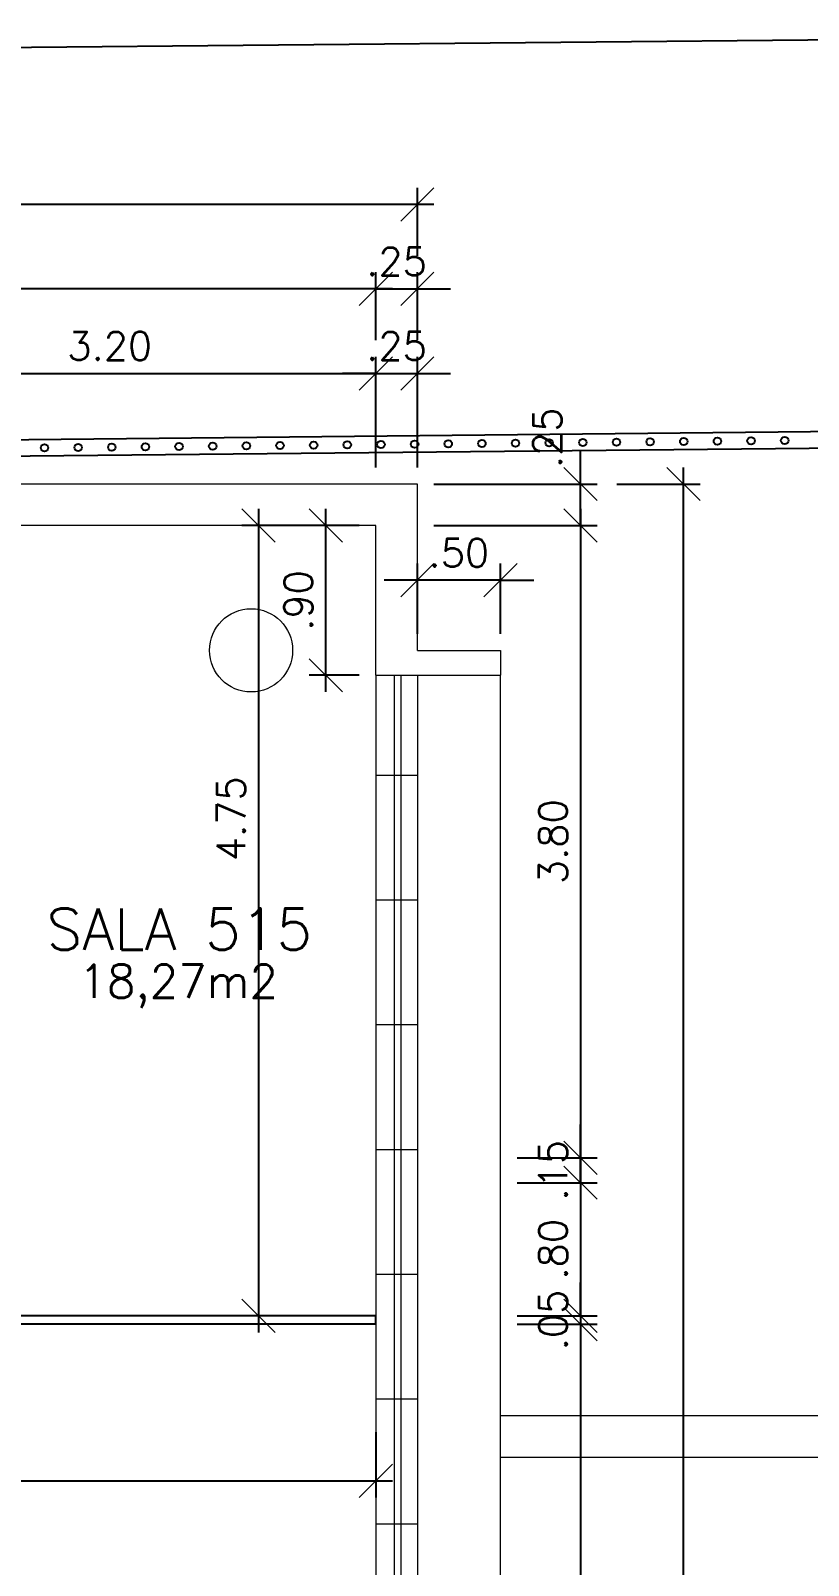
# Model space of a CAD drawing. Header units: millimetres. Extents: x 521 to 1055, y 261 to 520.
# Drawn here: x 544.74 to 549.42, y 330.46 to 339.69 of the extents above; entities that cross this region are included whole.
import ezdxf
from ezdxf.enums import TextEntityAlignment as Align

# ---------------------------------------------------------------- set-up
doc = ezdxf.new("R2010")
doc.units = ezdxf.units.MM
doc.linetypes.add('CONTINU', pattern=[0])
doc.layers.add('0.1', color=8, linetype='Continuous', lineweight=13)
for name, color, linetype in [('01', 8, 'Continuous'), ('02', 1, 'Continuous'), ('parede', 5, 'Continuous')]:
    doc.layers.add(name, color=color, linetype=linetype)
doc.styles.add('ROMANS', font='romans')
doc.styles.get("Standard").update_dxf_attribs({"font": 'romans.shx'})
doc.dimstyles.new('Fares Eng - 50', dxfattribs={"dimscale": 2, "dimtxt": 0.085, "dimasz": 0.1, "dimexe": 0.05, "dimexo": 0.05, "dimgap": 0.04, "dimtad": 1, "dimzin": 4, "dimdsep": 46, "dimtxsty": 'ROMANS', "dimblk1": 'OBLIQUE', "dimblk2": 'OBLIQUE', "dimsah": 1, "dimcen": 0.05, "dimdle": 0.05, "dimclrd": 8, "dimclre": 8, "dimclrt": 8, "dimaunit": 1, "dimadec": 0, "dimazin": 0, "dimtfac": 1, "dimtix": 1, "dimtmove": 2, "dimatfit": 0, "dimldrblk": 'OPEN90', "dimfxl": 1, "dimtolj": 1, "dimtzin": 0, "dimarcsym": 0})

# ---------------------------------------------------------------- blocks, each defined once
blk = doc.blocks.new('_OBLIQUE')
at = {"color": 0, "linetype": 'ByBlock'}
blk.add_line((-0.5, -0.5), (0.5, 0.5), dxfattribs=at)
blk = doc.blocks.new('*D1500')
at = {"layer": '0.1', "color": 8, "linetype": 'CONTINU', "lineweight": -2, "transparency": 16777216}
for p, q in [((543.614, 337.0645), (543.614, 337.7293)), ((546.814, 337.0645), (546.814, 337.7293)), ((543.514, 337.6293), (546.914, 337.6293))]:
    blk.add_line(p, q, dxfattribs=at)
at = {"layer": 'DEFPOINTS', "color": 0, "linetype": 'CONTINU', "lineweight": -2, "transparency": 16777216}
for p in [(546.814, 337.6293), (543.614, 336.9645), (546.814, 336.9645)]:
    blk.add_point(p, dxfattribs=at)
at = {"layer": '0.1', "color": 8, "linetype": 'CONTINU', "lineweight": -2, "transparency": 16777216, "xscale": 0.2, "yscale": 0.2, "zscale": 0.2, "rotation": 180}
blk.add_blockref('_OBLIQUE', (543.614, 337.6293), dxfattribs=at)
at = {"layer": '0.1', "color": 8, "linetype": 'CONTINU', "lineweight": -2, "transparency": 16777216, "xscale": 0.2, "yscale": 0.2, "zscale": 0.2}
blk.add_blockref('_OBLIQUE', (546.814, 337.6293), dxfattribs=at)
at = {"layer": '0.1', "color": 8, "linetype": 'CONTINU', "transparency": 16777216, "insert": (545.214, 337.7943), "char_height": 0.17, "attachment_point": 5, "style": 'ROMANS'}
blk.add_mtext('\\A1;3.20', dxfattribs=at)
blk = doc.blocks.new('_Open90')
at = {"color": 0, "linetype": 'ByBlock', "lineweight": -2}
for p, q in [((-0.5, 0.5), (0, 0)), ((0, 0), (-1, 0)), ((0, 0), (-0.5, -0.5))]:
    blk.add_line(p, q, dxfattribs=at)
blk = doc.blocks.new('*D1501')
at = {"layer": '0.1', "color": 8, "linetype": 'CONTINU', "lineweight": -2, "transparency": 16777216}
for p, q in [((546.814, 337.0645), (546.814, 337.7293)), ((547.064, 337.0645), (547.064, 337.7293)), ((546.814, 337.6293), (546.614, 337.6293)), ((546.814, 337.6293), (547.064, 337.6293)), ((547.064, 337.6293), (547.264, 337.6293))]:
    blk.add_line(p, q, dxfattribs=at)
at = {"layer": 'DEFPOINTS', "color": 0, "linetype": 'CONTINU', "lineweight": -2, "transparency": 16777216}
for p in [(547.064, 337.6293), (546.814, 336.9645), (547.064, 336.9645)]:
    blk.add_point(p, dxfattribs=at)
at = {"layer": '0.1', "color": 8, "linetype": 'CONTINU', "lineweight": -2, "transparency": 16777216, "xscale": 0.2, "yscale": 0.2, "zscale": 0.2}
blk.add_blockref('_OBLIQUE', (546.814, 337.6293), dxfattribs=at)
at = {"layer": '0.1', "color": 8, "linetype": 'CONTINU', "lineweight": -2, "transparency": 16777216, "xscale": 0.2, "yscale": 0.2, "zscale": 0.2, "rotation": 180}
blk.add_blockref('_OBLIQUE', (547.064, 337.6293), dxfattribs=at)
at = {"layer": '0.1', "color": 8, "linetype": 'CONTINU', "transparency": 16777216, "insert": (546.939, 337.7943), "char_height": 0.17, "attachment_point": 5, "style": 'ROMANS'}
blk.add_mtext('\\A1;.25', dxfattribs=at)
blk = doc.blocks.new('*D1502')
at = {"layer": '0.1', "color": 8, "linetype": 'CONTINU', "lineweight": -2, "transparency": 16777216}
for p, q in [((540.464, 337.8293), (540.464, 338.237)), ((546.814, 337.8293), (546.814, 338.237)), ((546.914, 338.137), (540.364, 338.137))]:
    blk.add_line(p, q, dxfattribs=at)
at = {"layer": 'DEFPOINTS', "color": 0, "linetype": 'CONTINU', "lineweight": -2, "transparency": 16777216}
for p in [(540.464, 338.137), (540.464, 337.7293), (546.814, 337.7293)]:
    blk.add_point(p, dxfattribs=at)
at = {"layer": '0.1', "color": 8, "linetype": 'CONTINU', "lineweight": -2, "transparency": 16777216, "xscale": 0.2, "yscale": 0.2, "zscale": 0.2, "rotation": 180}
blk.add_blockref('_OBLIQUE', (540.464, 338.137), dxfattribs=at)
at = {"layer": '0.1', "color": 8, "linetype": 'CONTINU', "lineweight": -2, "transparency": 16777216, "xscale": 0.2, "yscale": 0.2, "zscale": 0.2}
blk.add_blockref('_OBLIQUE', (546.814, 338.137), dxfattribs=at)
at = {"layer": '0.1', "color": 8, "linetype": 'CONTINU', "transparency": 16777216, "insert": (543.639, 338.302), "char_height": 0.17, "attachment_point": 5, "style": 'ROMANS'}
blk.add_mtext('\\A1;6.35', dxfattribs=at)
blk = doc.blocks.new('*D1503')
at = {"layer": '0.1', "color": 8, "linetype": 'CONTINU', "lineweight": -2, "transparency": 16777216}
for p, q in [((546.814, 337.8293), (546.814, 338.237)), ((547.064, 337.8293), (547.064, 338.237)), ((546.814, 338.137), (546.614, 338.137)), ((546.814, 338.137), (547.064, 338.137)), ((547.064, 338.137), (547.264, 338.137))]:
    blk.add_line(p, q, dxfattribs=at)
at = {"layer": 'DEFPOINTS', "color": 0, "linetype": 'CONTINU', "lineweight": -2, "transparency": 16777216}
for p in [(547.064, 338.137), (546.814, 337.7293), (547.064, 337.7293)]:
    blk.add_point(p, dxfattribs=at)
at = {"layer": '0.1', "color": 8, "linetype": 'CONTINU', "lineweight": -2, "transparency": 16777216, "xscale": 0.2, "yscale": 0.2, "zscale": 0.2}
blk.add_blockref('_OBLIQUE', (546.814, 338.137), dxfattribs=at)
at = {"layer": '0.1', "color": 8, "linetype": 'CONTINU', "lineweight": -2, "transparency": 16777216, "xscale": 0.2, "yscale": 0.2, "zscale": 0.2, "rotation": 180}
blk.add_blockref('_OBLIQUE', (547.064, 338.137), dxfattribs=at)
at = {"layer": '0.1', "color": 8, "linetype": 'CONTINU', "transparency": 16777216, "insert": (546.939, 338.302), "char_height": 0.17, "attachment_point": 5, "style": 'ROMANS'}
blk.add_mtext('\\A1;.25', dxfattribs=at)
blk = doc.blocks.new('*D1509')
at = {"layer": '0.1', "color": 8, "linetype": 'CONTINU', "lineweight": -2, "transparency": 16777216}
for p, q in [((531.064, 338.337), (531.064, 338.7447)), ((547.064, 338.337), (547.064, 338.7447)), ((547.164, 338.6447), (530.964, 338.6447))]:
    blk.add_line(p, q, dxfattribs=at)
at = {"layer": 'DEFPOINTS', "color": 0, "linetype": 'CONTINU', "lineweight": -2, "transparency": 16777216}
for p in [(531.064, 338.6447), (531.064, 338.237), (547.064, 338.237)]:
    blk.add_point(p, dxfattribs=at)
at = {"layer": '0.1', "color": 8, "linetype": 'CONTINU', "lineweight": -2, "transparency": 16777216, "xscale": 0.2, "yscale": 0.2, "zscale": 0.2, "rotation": 180}
blk.add_blockref('_OBLIQUE', (531.064, 338.6447), dxfattribs=at)
at = {"layer": '0.1', "color": 8, "linetype": 'CONTINU', "lineweight": -2, "transparency": 16777216, "xscale": 0.2, "yscale": 0.2, "zscale": 0.2}
blk.add_blockref('_OBLIQUE', (547.064, 338.6447), dxfattribs=at)
at = {"layer": '0.1', "color": 8, "linetype": 'CONTINU', "transparency": 16777216, "insert": (538.4504, 338.9101), "char_height": 0.17, "attachment_point": 5, "style": 'ROMANS'}
blk.add_mtext('\\A1;16.00', dxfattribs=at)
blk = doc.blocks.new('*D1681')
at = {"layer": '0.1', "color": 8, "linetype": 'CONTINU', "lineweight": -2, "transparency": 16777216}
for p, q in [((547.064, 336.0645), (547.064, 336.4858)), ((547.564, 336.0645), (547.564, 336.4858)), ((547.064, 336.3858), (546.864, 336.3858)), ((547.564, 336.3858), (547.064, 336.3858)), ((547.564, 336.3858), (547.764, 336.3858))]:
    blk.add_line(p, q, dxfattribs=at)
at = {"layer": 'DEFPOINTS', "color": 0, "linetype": 'CONTINU', "lineweight": -2, "transparency": 16777216}
for p in [(547.064, 336.3858), (547.064, 335.9645), (547.564, 335.9645)]:
    blk.add_point(p, dxfattribs=at)
at = {"layer": '0.1', "color": 8, "linetype": 'CONTINU', "lineweight": -2, "transparency": 16777216, "xscale": 0.2, "yscale": 0.2, "zscale": 0.2}
blk.add_blockref('_OBLIQUE', (547.064, 336.3858), dxfattribs=at)
at = {"layer": '0.1', "color": 8, "linetype": 'CONTINU', "lineweight": -2, "transparency": 16777216, "xscale": 0.2, "yscale": 0.2, "zscale": 0.2, "rotation": 180}
blk.add_blockref('_OBLIQUE', (547.564, 336.3858), dxfattribs=at)
at = {"layer": '0.1', "color": 8, "linetype": 'CONTINU', "transparency": 16777216, "insert": (547.314, 336.5508), "char_height": 0.17, "attachment_point": 5, "style": 'ROMANS'}
blk.add_mtext('\\A1;.50', dxfattribs=at)
blk = doc.blocks.new('*D1690')
at = {"layer": '0.1', "color": 8, "linetype": 'CONTINU', "lineweight": -2, "transparency": 16777216}
for p, q in [((546.5135, 335.7145), (546.5135, 336.8145)), ((546.714, 336.7145), (546.4135, 336.7145)), ((546.714, 335.8145), (546.4135, 335.8145))]:
    blk.add_line(p, q, dxfattribs=at)
at = {"layer": 'DEFPOINTS', "color": 0, "linetype": 'CONTINU', "lineweight": -2, "transparency": 16777216}
for p in [(546.5135, 336.7145), (546.814, 336.7145), (546.814, 335.8145)]:
    blk.add_point(p, dxfattribs=at)
at = {"layer": '0.1', "color": 8, "linetype": 'CONTINU', "lineweight": -2, "transparency": 16777216, "xscale": 0.2, "yscale": 0.2, "zscale": 0.2}
for p, rotation in [((546.5135, 336.7145), 90), ((546.5135, 335.8145), 270)]:
    blk.add_blockref('_OBLIQUE', p, dxfattribs=dict(at, rotation=rotation))
at = {"layer": '0.1', "color": 8, "linetype": 'CONTINU', "transparency": 16777216, "insert": (546.3485, 336.2645), "char_height": 0.17, "attachment_point": 5, "rotation": 90, "style": 'ROMANS'}
blk.add_mtext('\\A1;.90', dxfattribs=at)
blk = doc.blocks.new('*D1697')
at = {"layer": '0.1', "color": 8, "linetype": 'CONTINU', "lineweight": -2, "transparency": 16777216}
for p, q in [((548.0455, 336.9645), (548.0455, 337.1645)), ((547.164, 336.9645), (548.1455, 336.9645)), ((548.0455, 336.7145), (548.0455, 336.9645)), ((547.164, 336.7145), (548.1455, 336.7145)), ((548.0455, 336.7145), (548.0455, 336.5145))]:
    blk.add_line(p, q, dxfattribs=at)
at = {"layer": 'DEFPOINTS', "color": 0, "linetype": 'CONTINU', "lineweight": -2, "transparency": 16777216}
for p in [(547.064, 336.9645), (548.0455, 336.9645), (547.064, 336.7145)]:
    blk.add_point(p, dxfattribs=at)
at = {"layer": '0.1', "color": 8, "linetype": 'CONTINU', "lineweight": -2, "transparency": 16777216, "xscale": 0.2, "yscale": 0.2, "zscale": 0.2}
for p, rotation in [((548.0455, 336.9645), 270), ((548.0455, 336.7145), 90)]:
    blk.add_blockref('_OBLIQUE', p, dxfattribs=dict(at, rotation=rotation))
at = {"layer": '0.1', "color": 8, "linetype": 'CONTINU', "transparency": 16777216, "insert": (547.8455, 337.2427), "char_height": 0.17, "attachment_point": 5, "rotation": 90, "style": 'ROMANS'}
blk.add_mtext('\\A1;.25', dxfattribs=at)
blk = doc.blocks.new('*D1703')
at = {"layer": '0.1', "color": 8, "lineweight": -2, "transparency": 16777216}
for p, q in [((548.6642, 318.8145), (548.6642, 337.0645)), ((548.2628, 336.9645), (548.7642, 336.9645)), ((548.2628, 318.9145), (548.7642, 318.9145))]:
    blk.add_line(p, q, dxfattribs=at)
at = {"layer": 'DEFPOINTS', "color": 0, "lineweight": -2, "transparency": 16777216}
for p in [(548.1628, 336.9645), (548.6642, 336.9645), (548.1628, 318.9145)]:
    blk.add_point(p, dxfattribs=at)
at = {"layer": '0.1', "color": 8, "lineweight": -2, "transparency": 16777216, "xscale": 0.2, "yscale": 0.2, "zscale": 0.2}
for p, rotation in [((548.6642, 336.9645), 90), ((548.6642, 318.9145), 270)]:
    blk.add_blockref('_OBLIQUE', p, dxfattribs=dict(at, rotation=rotation))
at = {"layer": '0.1', "color": 8, "transparency": 16777216, "insert": (548.4992, 327.9395), "char_height": 0.17, "attachment_point": 5, "rotation": 90, "style": 'ROMANS'}
blk.add_mtext('\\A1;18.05', dxfattribs=at)
blk = doc.blocks.new('*D1576')
at = {"layer": '0.1', "color": 8, "linetype": 'CONTINU', "lineweight": -2, "transparency": 16777216}
for p, q in [((548.0455, 336.8145), (548.0455, 332.8145)), ((547.164, 336.7145), (548.1455, 336.7145)), ((547.664, 332.9145), (548.1455, 332.9145))]:
    blk.add_line(p, q, dxfattribs=at)
at = {"layer": 'DEFPOINTS', "color": 0, "linetype": 'CONTINU', "lineweight": -2, "transparency": 16777216}
for p in [(547.064, 336.7145), (547.564, 332.9145), (548.0455, 332.9145)]:
    blk.add_point(p, dxfattribs=at)
at = {"layer": '0.1', "color": 8, "linetype": 'CONTINU', "lineweight": -2, "transparency": 16777216, "xscale": 0.2, "yscale": 0.2, "zscale": 0.2}
for p, rotation in [((548.0455, 336.7145), 90), ((548.0455, 332.9145), 270)]:
    blk.add_blockref('_OBLIQUE', p, dxfattribs=dict(at, rotation=rotation))
at = {"layer": '0.1', "color": 8, "linetype": 'CONTINU', "transparency": 16777216, "insert": (547.8805, 334.8145), "char_height": 0.17, "attachment_point": 5, "rotation": 90, "style": 'ROMANS'}
blk.add_mtext('\\A1;3.80', dxfattribs=at)
blk = doc.blocks.new('*D1577')
at = {"layer": '0.1', "color": 8, "linetype": 'CONTINU', "lineweight": -2, "transparency": 16777216}
for p, q in [((548.0455, 332.9145), (548.0455, 333.1145)), ((547.664, 332.9145), (548.1455, 332.9145)), ((548.0455, 332.7645), (548.0455, 332.9145)), ((547.664, 332.7645), (548.1455, 332.7645)), ((548.0455, 332.7645), (548.0455, 332.5645))]:
    blk.add_line(p, q, dxfattribs=at)
at = {"layer": 'DEFPOINTS', "color": 0, "linetype": 'CONTINU', "lineweight": -2, "transparency": 16777216}
for p in [(547.564, 332.9145), (548.0455, 332.9145), (547.564, 332.7645)]:
    blk.add_point(p, dxfattribs=at)
at = {"layer": '0.1', "color": 8, "linetype": 'CONTINU', "lineweight": -2, "transparency": 16777216, "xscale": 0.2, "yscale": 0.2, "zscale": 0.2}
for p, rotation in [((548.0455, 332.9145), 270), ((548.0455, 332.7645), 90)]:
    blk.add_blockref('_OBLIQUE', p, dxfattribs=dict(at, rotation=rotation))
at = {"layer": '0.1', "color": 8, "linetype": 'CONTINU', "transparency": 16777216, "insert": (547.8805, 332.8395), "char_height": 0.17, "attachment_point": 5, "rotation": 90, "style": 'ROMANS'}
blk.add_mtext('\\A1;.15', dxfattribs=at)
blk = doc.blocks.new('ÁREA')
for p in [(0.00005, 0.003762), (0, 0)]:
    blk.add_attdef('COMPARTIMENTO', text='', height=0.0025).set_placement(p, align=Align.CENTER)
at = {"color": 1}
for p in [(-0.00005, -0.003762), (-0.000099, -0.007523)]:
    blk.add_attdef('ÁREA', text='', height=0.002, dxfattribs=at).set_placement(p, align=Align.CENTER)
blk = doc.blocks.new('*D1785')
at = {"layer": '0.1', "color": 8, "linetype": 'CONTINU', "lineweight": -2, "transparency": 16777216}
for p, q in [((548.0455, 332.8645), (548.0455, 331.8645)), ((547.664, 332.7645), (548.1455, 332.7645)), ((547.664, 331.9645), (548.1455, 331.9645))]:
    blk.add_line(p, q, dxfattribs=at)
at = {"layer": 'DEFPOINTS', "color": 0, "linetype": 'CONTINU', "lineweight": -2, "transparency": 16777216}
for p in [(547.564, 332.7645), (547.564, 331.9645), (548.0455, 331.9645)]:
    blk.add_point(p, dxfattribs=at)
at = {"layer": '0.1', "color": 8, "linetype": 'CONTINU', "lineweight": -2, "transparency": 16777216, "xscale": 0.2, "yscale": 0.2, "zscale": 0.2}
for p, rotation in [((548.0455, 332.7645), 90), ((548.0455, 331.9645), 270)]:
    blk.add_blockref('_OBLIQUE', p, dxfattribs=dict(at, rotation=rotation))
at = {"layer": '0.1', "color": 8, "linetype": 'CONTINU', "transparency": 16777216, "insert": (547.8805, 332.3645), "char_height": 0.17, "attachment_point": 5, "rotation": 90, "style": 'ROMANS'}
blk.add_mtext('\\A1;.80', dxfattribs=at)
blk = doc.blocks.new('*D1786')
at = {"layer": '0.1', "color": 8, "linetype": 'CONTINU', "lineweight": -2, "transparency": 16777216}
for p, q in [((548.0455, 331.9645), (548.0455, 332.1645)), ((547.664, 331.9645), (548.1455, 331.9645)), ((548.0455, 331.9645), (548.0455, 331.9145)), ((547.664, 331.9145), (548.1455, 331.9145)), ((548.0455, 331.9145), (548.0455, 331.7145))]:
    blk.add_line(p, q, dxfattribs=at)
at = {"layer": 'DEFPOINTS', "color": 0, "linetype": 'CONTINU', "lineweight": -2, "transparency": 16777216}
for p in [(547.564, 331.9645), (547.564, 331.9145), (548.0455, 331.9145)]:
    blk.add_point(p, dxfattribs=at)
at = {"layer": '0.1', "color": 8, "linetype": 'CONTINU', "lineweight": -2, "transparency": 16777216, "xscale": 0.2, "yscale": 0.2, "zscale": 0.2}
for p, rotation in [((548.0455, 331.9645), 270), ((548.0455, 331.9145), 90)]:
    blk.add_blockref('_OBLIQUE', p, dxfattribs=dict(at, rotation=rotation))
at = {"layer": '0.1', "color": 8, "linetype": 'CONTINU', "transparency": 16777216, "insert": (547.8805, 331.9395), "char_height": 0.17, "attachment_point": 5, "rotation": 90, "style": 'ROMANS'}
blk.add_mtext('\\A1;.05', dxfattribs=at)
blk = doc.blocks.new('*D1787')
at = {"layer": '0.1', "color": 8, "linetype": 'CONTINU', "lineweight": -2, "transparency": 16777216}
for p, q in [((548.0455, 332.0145), (548.0455, 320.1116)), ((547.664, 331.9145), (548.1455, 331.9145)), ((547.664, 320.2116), (548.1455, 320.2116))]:
    blk.add_line(p, q, dxfattribs=at)
at = {"layer": 'DEFPOINTS', "color": 0, "linetype": 'CONTINU', "lineweight": -2, "transparency": 16777216}
for p in [(547.564, 331.9145), (547.564, 320.2116), (548.0455, 320.2116)]:
    blk.add_point(p, dxfattribs=at)
at = {"layer": '0.1', "color": 8, "linetype": 'CONTINU', "lineweight": -2, "transparency": 16777216, "xscale": 0.2, "yscale": 0.2, "zscale": 0.2}
for p, rotation in [((548.0455, 331.9145), 90), ((548.0455, 320.2116), 270)]:
    blk.add_blockref('_OBLIQUE', p, dxfattribs=dict(at, rotation=rotation))
at = {"layer": '0.1', "color": 8, "linetype": 'CONTINU', "transparency": 16777216, "insert": (547.8805, 326.063), "char_height": 0.17, "attachment_point": 5, "rotation": 90, "style": 'ROMANS'}
blk.add_mtext('\\A1;11.70', dxfattribs=at)
blk = doc.blocks.new('SUP')
at = {"layer": '01', "color": 8}
for p, q in [((247.1784, 61.9223), (222.7, 61.6788)), ((247.1784, 61.8223), (222.8, 61.5798))]:
    blk.add_line(p, q, dxfattribs=at)
at = {"layer": '02', "color": 8}
blk.add_line((220.1873, 64.0216), (246.6776, 64.2719), dxfattribs=at)
at = {"layer": 'parede', "color": 8}
for centre in [(238.5334, 61.7863), (238.7357, 61.7883), (238.9381, 61.7904), (239.1404, 61.7924), (239.3428, 61.7944), (239.5452, 61.7964), (239.7475, 61.7984), (239.9499, 61.8004), (240.1522, 61.8024), (240.3546, 61.8044), (240.5569, 61.8065), (240.7593, 61.8085), (236.3075, 61.7642), (236.5098, 61.7662), (236.7122, 61.7682), (236.9145, 61.7702), (237.1169, 61.7722), (237.3193, 61.7742), (237.5216, 61.7763), (237.724, 61.7783), (237.9263, 61.7803), (238.1287, 61.7823), (238.331, 61.7843)]:
    blk.add_circle(centre, 0.0225, dxfattribs=at)
blk = doc.blocks.new('*D3257')
at = {"layer": '0.1', "color": 8, "linetype": 'CONTINU', "lineweight": -2, "transparency": 16777216}
for p, q in [((546.1086, 336.8145), (546.1086, 331.8645)), ((546.714, 336.7145), (546.0086, 336.7145)), ((546.714, 331.9645), (546.0086, 331.9645))]:
    blk.add_line(p, q, dxfattribs=at)
at = {"layer": 'DEFPOINTS', "color": 0, "linetype": 'CONTINU', "lineweight": -2, "transparency": 16777216}
for p in [(546.814, 336.7145), (546.1086, 331.9645), (546.814, 331.9645)]:
    blk.add_point(p, dxfattribs=at)
at = {"layer": '0.1', "color": 8, "linetype": 'CONTINU', "lineweight": -2, "transparency": 16777216, "xscale": 0.2, "yscale": 0.2, "zscale": 0.2}
for p, rotation in [((546.1086, 336.7145), 90), ((546.1086, 331.9645), 270)]:
    blk.add_blockref('_OBLIQUE', p, dxfattribs=dict(at, rotation=rotation))
at = {"layer": '0.1', "color": 8, "linetype": 'CONTINU', "lineweight": -2, "transparency": 16777216, "insert": (545.9436, 334.9523), "char_height": 0.17, "attachment_point": 5, "rotation": 90, "style": 'ROMANS'}
blk.add_mtext('\\A1;4.75', dxfattribs=at)
blk = doc.blocks.new('*D3259')
at = {"layer": '0.1', "color": 8, "linetype": 'CONTINU', "lineweight": -2, "transparency": 16777216}
for p, q in [((541.514, 331.2645), (541.514, 330.8726)), ((546.814, 331.2645), (546.814, 330.8726)), ((541.414, 330.9726), (546.914, 330.9726))]:
    blk.add_line(p, q, dxfattribs=at)
at = {"layer": 'DEFPOINTS', "color": 0, "linetype": 'CONTINU', "lineweight": -2, "transparency": 16777216}
for p in [(541.514, 331.3645), (546.814, 331.3645), (546.814, 330.9726)]:
    blk.add_point(p, dxfattribs=at)
at = {"layer": '0.1', "color": 8, "linetype": 'CONTINU', "lineweight": -2, "transparency": 16777216, "xscale": 0.2, "yscale": 0.2, "zscale": 0.2, "rotation": 180}
blk.add_blockref('_OBLIQUE', (541.514, 330.9726), dxfattribs=at)
at = {"layer": '0.1', "color": 8, "linetype": 'CONTINU', "lineweight": -2, "transparency": 16777216, "xscale": 0.2, "yscale": 0.2, "zscale": 0.2}
blk.add_blockref('_OBLIQUE', (546.814, 330.9726), dxfattribs=at)
at = {"layer": '0.1', "color": 8, "linetype": 'CONTINU', "lineweight": -2, "transparency": 16777216, "insert": (544.164, 331.1376), "char_height": 0.17, "attachment_point": 5, "style": 'ROMANS'}
blk.add_mtext('\\A1;5.30', dxfattribs=at)

msp = doc.modelspace()

# ---------------------------------------------------------------- linework, layer by layer
at = {"layer": '0.1', "color": 7}
for p, q in [((547.06404, 336.96448), (535.41404, 336.96448)), ((547.06404, 335.96448), (547.06404, 336.96448)), ((546.81404, 336.71448), (543.61404, 336.71448)), ((546.81404, 335.81448), (546.81404, 336.71448)), ((547.06404, 335.96448), (547.56404, 335.96448)), ((547.56404, 335.96448), (547.56404, 335.81448)), ((546.81404, 335.81448), (547.56404, 335.81448))]:
    msp.add_line(p, q, dxfattribs=at)
at = {"layer": '0.1', "color": 8, "linetype": 'CONTINU'}
for p, q in [((546.81404, 335.81448), (546.81404, 332.81448)), ((546.92404, 335.81448), (546.92404, 317.96448)), ((546.96404, 335.81448), (546.96404, 317.96448)), ((547.06404, 335.81448), (547.06404, 317.96448)), ((547.56404, 317.96448), (547.56404, 335.81448)), ((546.81404, 335.21448), (547.06404, 335.21448)), ((546.81404, 334.46448), (547.06404, 334.46448)), ((546.81404, 333.71448), (547.06404, 333.71448)), ((546.81404, 332.96448), (547.06404, 332.96448)), ((546.81404, 332.91799), (546.81404, 331.96448)), ((546.81404, 332.21448), (547.06404, 332.21448)), ((546.81404, 331.91448), (546.81404, 331.41448)), ((546.81404, 331.46448), (547.06404, 331.46448)), ((546.81404, 331.41448), (546.81404, 330.71448)), ((546.81404, 330.86448), (546.81404, 329.96448)), ((546.81404, 330.71448), (547.06404, 330.71448))]:
    msp.add_line(p, q, dxfattribs=at)
at = {"layer": '0.1', "color": 8, "linetype": 'CONTINU', "lineweight": -2}
for p, q in [((546.81404, 331.96448), (541.46404, 331.96448)), ((546.81404, 331.91448), (546.81404, 331.96448)), ((546.81404, 331.91448), (541.51404, 331.91448))]:
    msp.add_line(p, q, dxfattribs=at)
at = {"layer": '0.1', "color": 8}
for p, q in [((547.56404, 331.36448), (555.6924, 331.36448)), ((547.56404, 331.11448), (555.6924, 331.11448))]:
    msp.add_line(p, q, dxfattribs=at)
at = {"layer": '0.1', "color": 7}
msp.add_circle((546.06404, 335.96448), 0.25, dxfattribs=at)

# ---------------------------------------------------------------- block references
at = {"layer": '0.1', "color": 8, "linetype": 'CONTINU', "lineweight": -2}
msp.add_blockref('SUP', (308.51399, 275.4176), dxfattribs=at)
at = {"layer": '0.1', "color": 8}
ref = msp.add_blockref('ÁREA', (545.63238, 334.16369), dxfattribs=dict(at, xscale=133.3333333333333, yscale=133.3333333333333, zscale=133.3333333333333))
ref.add_attrib('COMPARTIMENTO', 'SALA 515', dxfattribs={"layer": '0', "color": 3, "height": 0.25}).set_placement((545.63238, 334.16369), align=Align.CENTER)
ref.add_attrib('ÁREA', '18,27m2', dxfattribs={"layer": '0', "color": 1, "height": 0.2}).set_placement((545.62574, 333.87574), align=Align.CENTER)

# ---------------------------------------------------------------- dimensions: what is measured, and where the dimension line sits
at = {"layer": '0.1', "color": 8, "linetype": 'CONTINU'}
dim = msp.add_linear_dim(base=(531.06404, 338.64475), p1=(547.06404, 338.23703), p2=(531.06404, 338.23703), dimstyle='Fares Eng - 50', dxfattribs=at)
dim.commit()
dim.dimension.update_dxf_attribs({"geometry": '*D1509', "text_midpoint": (538.45039, 338.91008), "dimtype": 160})
for base, p1, p2, picture, middle in [((540.46404, 338.13703), (546.81404, 337.72931), (540.46404, 337.72931), '*D1502', (543.63904, 338.30203)), ((547.06404, 338.13703), (546.81404, 337.72931), (547.06404, 337.72931), '*D1503', (546.93904, 338.30203)), ((546.81404, 337.62931), (543.61404, 336.96448), (546.81404, 336.96448), '*D1500', (545.21404, 337.79431)), ((547.06404, 337.62931), (546.81404, 336.96448), (547.06404, 336.96448), '*D1501', (546.93904, 337.79431)), ((547.06404, 336.38581), (547.56404, 335.96448), (547.06404, 335.96448), '*D1681', (547.31404, 336.55081))]:
    dim = msp.add_linear_dim(base=base, p1=p1, p2=p2, dimstyle='Fares Eng - 50', dxfattribs=at)
    dim.commit()
    dim.dimension.update_dxf_attribs({"geometry": picture, "text_midpoint": middle})
dim = msp.add_linear_dim(base=(548.04553, 336.96448), p1=(547.06404, 336.71448), p2=(547.06404, 336.96448), angle=90, dimstyle='Fares Eng - 50', dxfattribs=at)
dim.commit()
dim.dimension.update_dxf_attribs({"geometry": '*D1697', "text_midpoint": (547.84553, 337.24265), "dimtype": 160})
at = {"layer": '0.1', "color": 7}
dim = msp.add_linear_dim(base=(548.66424, 336.96448), p1=(548.16279, 318.91448), p2=(548.16279, 336.96448), angle=90, dimstyle='Fares Eng - 50', dxfattribs=at)
dim.commit()
dim.dimension.update_dxf_attribs({"geometry": '*D1703', "text_midpoint": (548.49924, 327.93948)})
at = {"layer": '0.1', "color": 8, "linetype": 'CONTINU', "lineweight": -2}
dim = msp.add_linear_dim(base=(546.10863, 331.96448), p1=(546.81404, 336.71448), p2=(546.81404, 331.96448), angle=90, dimstyle='Fares Eng - 50', dxfattribs=at)
dim.commit()
dim.dimension.update_dxf_attribs({"geometry": '*D3257', "text_midpoint": (545.94363, 334.95233), "dimtype": 160})
at = {"layer": '0.1', "color": 8, "linetype": 'CONTINU'}
for base, p1, p2, picture, middle in [((546.5135, 336.71448), (546.81404, 335.81448), (546.81404, 336.71448), '*D1690', (546.3485, 336.26448)), ((548.04553, 332.91448), (547.06404, 336.71448), (547.56404, 332.91448), '*D1576', (547.88053, 334.81448)), ((548.04553, 332.91448), (547.56404, 332.76448), (547.56404, 332.91448), '*D1577', (547.88053, 332.83948)), ((548.04553, 331.96448), (547.56404, 332.76448), (547.56404, 331.96448), '*D1785', (547.88053, 332.36448)), ((548.04553, 331.91448), (547.56404, 331.96448), (547.56404, 331.91448), '*D1786', (547.88053, 331.93948)), ((548.04553, 320.21156), (547.56404, 331.91448), (547.56404, 320.21156), '*D1787', (547.88053, 326.06302))]:
    dim = msp.add_linear_dim(base=base, p1=p1, p2=p2, angle=90, dimstyle='Fares Eng - 50', dxfattribs=at)
    dim.commit()
    dim.dimension.update_dxf_attribs({"geometry": picture, "text_midpoint": middle})
at = {"layer": '0.1', "color": 8, "linetype": 'CONTINU', "lineweight": -2}
dim = msp.add_linear_dim(base=(546.81404, 330.9726), p1=(541.51404, 331.36448), p2=(546.81404, 331.36448), dimstyle='Fares Eng - 50', dxfattribs=at)
dim.commit()
dim.dimension.update_dxf_attribs({"geometry": '*D3259', "text_midpoint": (544.16404, 331.1376)})

doc.saveas('drawing.dxf')
